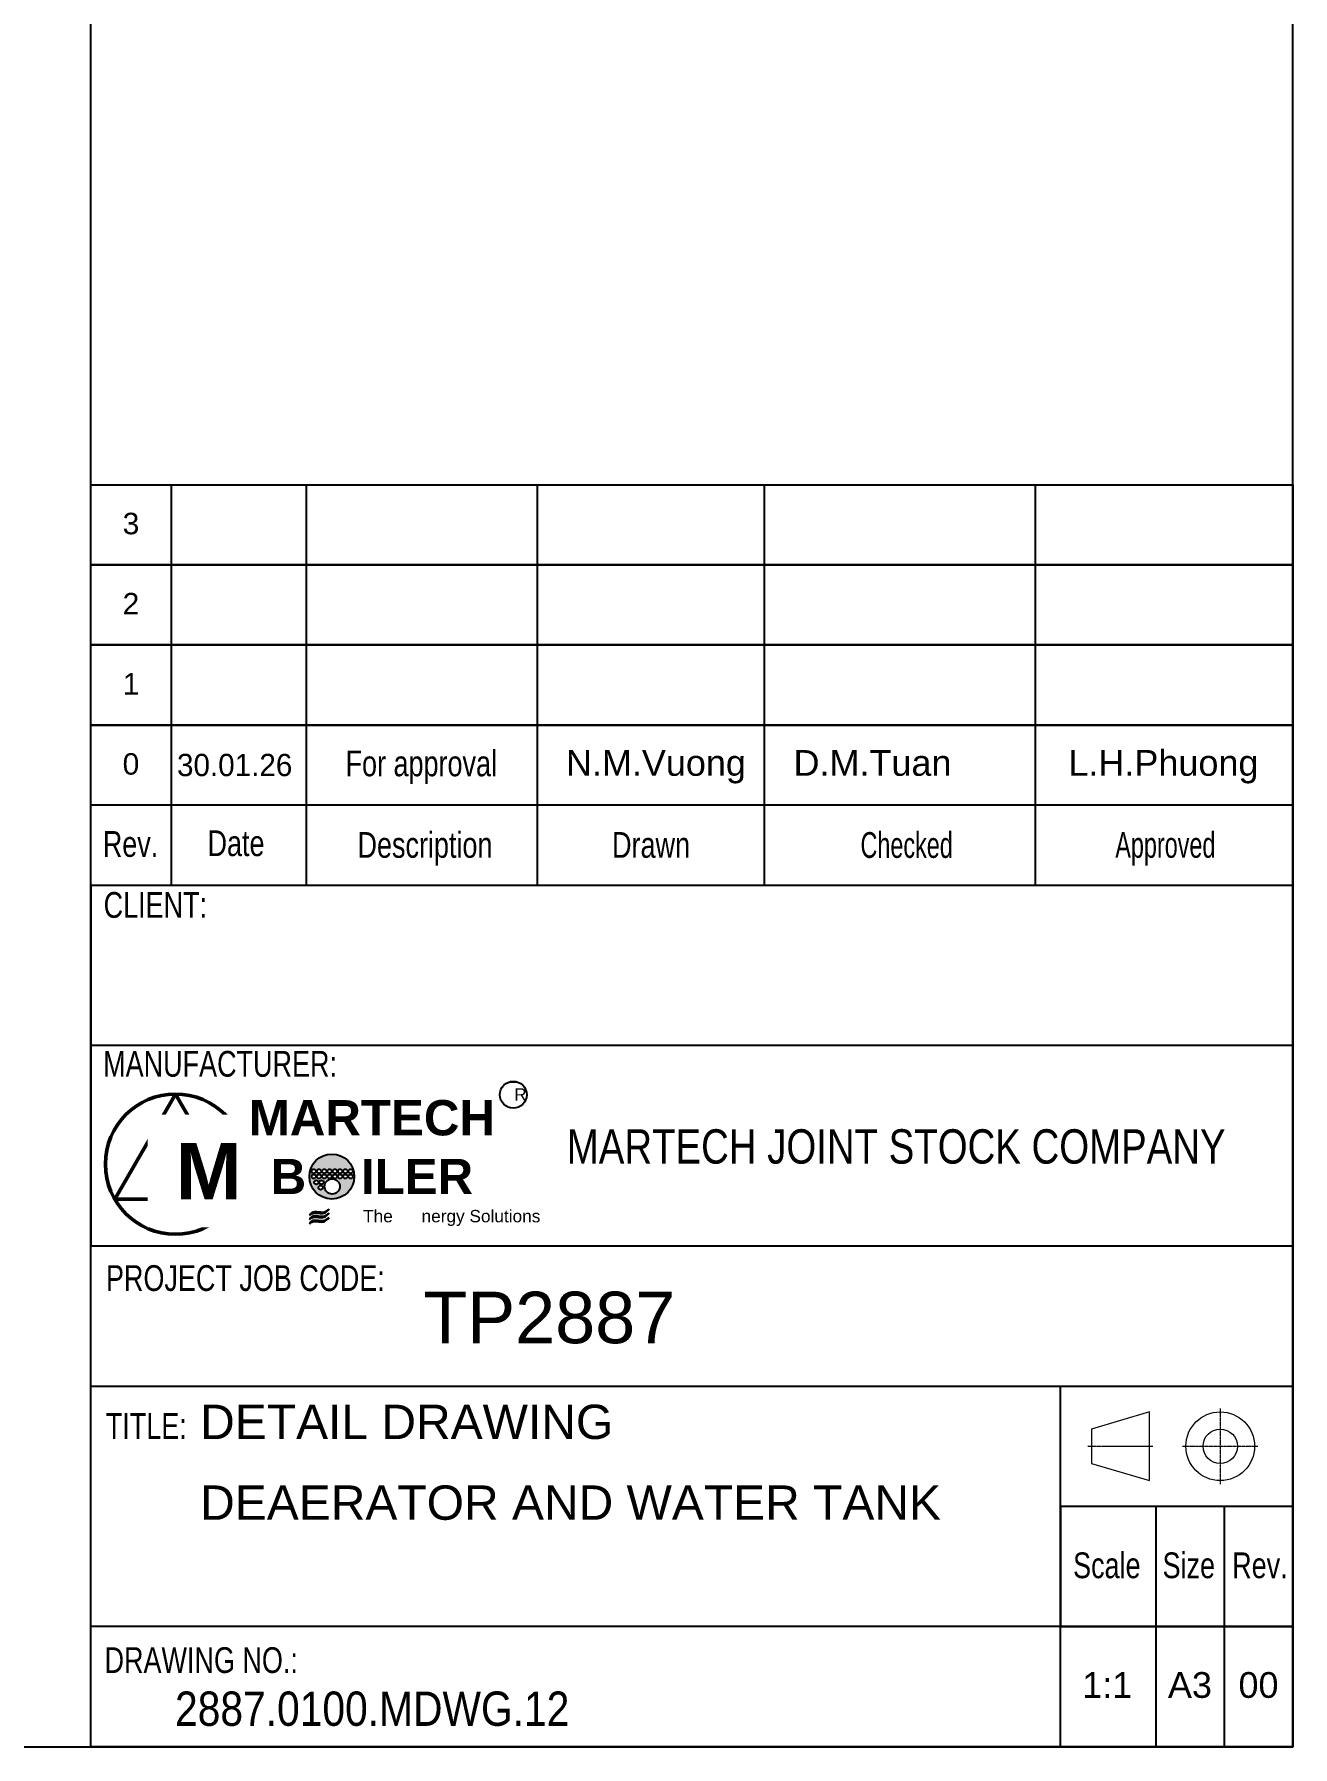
# Model space of a CAD drawing. Header units: millimetres. Extents: x -46397 to 283259, y -8690 to 23983.
# Drawn here: x 144367 to 146817, y -2093 to 1240 of the extents above; entities that cross this region are included whole.
import ezdxf
from ezdxf.enums import TextEntityAlignment as Align

# ---------------------------------------------------------------- set-up
doc = ezdxf.new("R2010")
doc.units = ezdxf.units.MM
doc.linetypes.add('CENTER', pattern=[2, 1.25, -0.25, 0.25, -0.25])
for name, color, linetype, lineweight in [('DAM_8', 1, 'Continuous', 25), ('DCenterline8', 8, 'CENTER', 5), ('Dtext', 255, 'Continuous', 20)]:
    doc.layers.add(name, color=color, linetype=linetype, lineweight=lineweight)
doc.styles.add('Chu va so', font='arial.ttf')
doc.styles.add('TCVN', font='arial.ttf')
doc.styles.add('TEXT', font='arial.ttf', dxfattribs={"height": 124})

# ---------------------------------------------------------------- blocks, each defined once
blk = doc.blocks.new('*U1824')
at = {"lineweight": 25}
for p, q in [((8154.727813637396, 2703.93601618726, -0.006705380465147466), (8154.727813637396, 1845.54364807616, 0.08269969075693728)), ((8443.963557781177, 2703.93601618726, 0.02623599312644466), (8443.963557781177, 1845.54364807616, 0.1156410643485294)), ((8939.543906720424, 2703.93601618726, 0.02623599312644466), (8939.543906720424, 1845.54364807616, 0.1156410643485294)), ((9425.407764351477, 2703.93601618726, 0.02623599312644466), (9425.407764351477, 1845.54364807616, 0.1156410643485294)), ((10006.12604802254, 2703.93601618726, 0.02623599312644466), (10006.12604802254, 1845.54364807616, 0.1156410643485294)), ((7983.049336457707, 1503.412487216643), (10558.22649497506, 1503.412486979823)), ((10264.67818350425, 515.0354316864814, 0.02565985880886718), (10264.67818350425, 0)), ((10411.88833229034, 0), (10411.88833229034, 515.0354316864814, 0.02565985880886718))]:
    blk.add_line(p, q, dxfattribs=at)
for points in [[(0, 0), (10558.22649484086, 0), (10558.22649484086, 6916.190177805155), (0, 6916.190177805155)], [(0, 0), (7983.049336408373, 0), (7983.049336408373, 6916.190177805155), (0, 6916.190177805155)], [(7983.049336657032, 2703.93601618726), (10558.22649508952, 2703.93601618726), (10558.22649484086, 0), (7983.049336408373, 0)], [(7983.049336656962, 2703.93601618726), (10558.22649508959, 2703.93601618726), (10558.22649508959, 2532.257538959057), (7983.049336656962, 2532.257538959057)], [(7983.049336656962, 2532.257538959057), (10558.22649508959, 2532.257538959057), (10558.22649508959, 2360.579061730855), (7983.049336656962, 2360.579061730855)], [(7983.049336656962, 2360.579061730235), (10558.22649508959, 2360.579061730235), (10558.22649508959, 2188.900584502034), (7983.049336656962, 2188.900584502034)], [(7983.049336657104, 2188.900594451345), (10558.22649508959, 2188.900584502034), (10558.22649508959, 2017.222107273831), (7983.049336657104, 2017.222117223144)], [(7983.049336408373, 1072.989792549759), (10558.22649484086, 1072.989792549759), (10558.22649484086, 1845.54363021056), (7983.049336408373, 1845.54363021056)], [(7983.049336408373, 772.5524573992966), (10558.22649484086, 772.5524573992966), (10558.22649484086, 257.5177158426133), (7983.049336408373, 257.5177158426133)], [(10060.50707324361, 772.5524573992966), (10558.22649484086, 772.5524573992966), (10558.22649484086, 0), (10060.50707324361, 0)]]:
    blk.add_lwpolyline(points, close=True, dxfattribs=at)
at = {"lineweight": 50}
blk.add_lwpolyline([(8164.333066184615, 1398.387186295296), (8034.239883941829, 1173.059184932458), (8294.426248427433, 1173.059184932446)], close=True, dxfattribs=at)
at = {"color": 2, "lineweight": 20, "elevation": 0.005556467781138142}
blk.add_lwpolyline([(10127.11548199261, 607.0053538510555), (10251.31796732878, 570.217108224422), (10251.31796732878, 717.3700907309222), (10127.11548199261, 680.5818451042884)], close=True, dxfattribs=at)
at = {"lineweight": 25, "elevation": 0.01282992940440232}
blk.add_lwpolyline([(10060.50707324361, 257.5177158426133), (10558.22649484086, 257.5177158426133), (10558.22649484086, 515.0354316864814), (10060.50707324361, 515.0354316864814)], close=True, dxfattribs=at)
at = {"lineweight": 50}
blk.add_circle((8164.333066184615, 1248.16851872006), 150.2186675752263, dxfattribs=at)
at = {"color": 2, "lineweight": 20}
for radius in [73.59463123424011, 36.80436864965138]:
    blk.add_circle((10402.76698475281, 643.7935994776554, 0.002003673609194457), radius, dxfattribs=at)
at = {"layer": 'DCenterline8', "lineweight": 0, "ltscale": 2}
for p, q in [((10402.76698475281, 724.7458798372434, 0.002003673609194457), (10402.76698475281, 562.8413191180842, 0.002003673609194457)), ((10321.81470439323, 643.7935994776722, 0.002003673609194457), (10483.7192651124, 643.7935994776722, 0.002003673609194457))]:
    blk.add_line(p, q, dxfattribs=at)
at = {"layer": 'DCenterline8', "lineweight": 0}
blk.add_line((10118.83049627549, 643.7935994776722, 0.005663250616258906), (10258.1883563813, 643.7935994776722, 0.003867106614719579), dxfattribs=at)
at = {"color": 5, "style": 'Chu va so'}
for s, width, p in [('For approval', 0.75, (8690.966128138098, 2079.231852959779, 0.04068518633207659)), ('Rev.', 0.75, (8067.967442808144, 1906.589138710554)), ('Date', 0.75, (8294.003597140594, 1908.236548393736, 0.08269969075693728)), ('Description', 0.75, (8698.884859526375, 1904.587680998699, -0.04020272643768018)), ('Drawn', 0.75, (9183.307749067433, 1904.587689683855, 0.04249696431925712)), ('Checked', 0.65, (9730.930515148273, 1904.348120532632)), ('Approved', 0.65, (10285.27697277712, 1904.587689683855, 0.04249696431925712)), ('CLIENT:', 0.75, (8121.173812740776, 1775.934923781994, 0.4271792760306757)), ('PROJECT JOB CODE:', 0.75, (8314.050210137224, 976.5337939447485)), ('TITLE:', 0.75, (8101.849265718888, 659.6884452175672, 0.5173154256478214)), ('Scale', 0.75, (10159.88750219238, 361.1368334621007, 0.01282992940441866)), ('Size', 0.75, (10335.51500585285, 361.1368334621007, 0.01282992940441866)), ('Rev. ', 0.75, (10495.89271394359, 361.1368334621007, 0.01282992940441866)), ('DRAWING NO.:', 0.75, (8219.472683435022, 158.051120736525, 0.53014535505224))]:
    blk.add_text(s, height=55.18221979560337, dxfattribs=dict(at, width=width)).set_placement(p, align=Align.CENTER)
at = {"color": 5, "lineweight": 25, "insert": (8858.08772222364, 1285.601560243917, -0.0201807253661995), "char_height": 73.5762930608045, "width": 1700.861607904276, "attachment_point": 4, "style": 'Chu va so'}
blk.add_mtext('\\pxqc;{\\W0.8;MARTECH JOINT STOCK COMPANY}', dxfattribs=at)
at = {"layer": 'Dtext', "ltscale": 0.1}
for tag, p, height, style in [('REV_3', (8051.06716599153, 2597.733560215759), 45.98518316300282, 'TCVN'), ('FOR_APPROVAL3', (8510.96959947508, 2594.497008240283, -0.4160036437537819), 55.18221979560337, 'TCVN'), ('REV_2', (8051.06716599153, 2426.055082987555), 45.98518316300282, 'TCVN'), ('FOR_APPROVAL2', (8510.96959947508, 2422.818531011444, -0.4160036437537819), 55.18221979560337, 'TCVN'), ('REV_1', (8051.067165742797, 2254.376605758733), 45.98518316300282, 'TCVN'), ('FOR_APPROVAL1', (8510.96959947508, 2251.140061245226, -0.3981226299109832), 55.18221979560337, 'TCVN'), ('REV_0', (8051.06716599153, 2082.698128530532), 45.98518316300282, 'TCVN'), ('NGUOI_VE', (9000.928775907856, 2080.244970182951, -0.3864940896985991), 55.18221979560337, 'TCVN'), ('NGUOI_KIEM_2', (9488.568793466486, 2080.244970182951, -0.4491717793839005), 55.18221979560337, 'TCVN'), ('NGUOI_DUYET', (10077.60609020712, 2080.244970182951, -0.4491717793839005), 55.18221979560337, 'TCVN'), ('1.1_A4', (10107.15071299318, 104.7278240232966, -0.4271792760306756), 55.18221979560337, 'Chu va so'), ('A4_A4', (10290.77875673737, 104.7278240232966, -0.4271792760306756), 55.18221979560337, 'Chu va so'), ('REV.', (10441.98892986858, 104.7278240232966, -0.4271792760306756), 55.18221979560337, 'Chu va so')]:
    blk.add_attdef(tag, p, '', height=height, dxfattribs=dict(at, style=style))
for tag, p, height, style, width in [('NGAY_REV03', (8167.612645017845, 2594.497018189578, -0.4160036437537819), 47.82459048952293, 'TCVN', 0.95), ('NGAY_REV02', (8167.612645017845, 2422.818540961392, -0.4160036437537819), 47.82459048952293, 'TCVN', 0.95), ('NGAY_REV01', (8167.612645017845, 2251.140063732554, -0.4160036437537819), 47.82459048952293, 'TCVN', 0.95), ('NGAY_REV0', (8167.612645017845, 2079.461586503733, -0.4517656729937715), 47.82459048952293, 'TCVN', 0.95), ('DWD.NO', (8163.337839098826, 44.769989973589, -0.4271792760306756), 73.5762930608045, 'Chu va so', 0.85)]:
    blk.add_attdef(tag, p, '', height=height, dxfattribs=dict(at, style=style, width=width))
at = {"layer": 'Dtext', "lineweight": 25, "ltscale": 0.1, "style": 'Chu va so'}
for tag, p, height in [('PROJECT_CODE', (8695.11604606905, 864.5228237253021), 110.3644395912067), ('TITLE1', (8217.151965144898, 659.3071841235958, -0.4271792760308309), 73.5762930608045), ('TITLE2', (8217.151965144898, 486.2849578923177, -0.4271792760308309), 73.5762930608045), ('TITLE3', (8217.151965144898, 314.606480664115, -0.4271792760308309), 73.5762930608045)]:
    blk.add_attdef(tag, p, '', height=height, dxfattribs=at)
at = {"insert": (8164.981528104302, 1293.811110217804), "char_height": 120.8870572725111, "attachment_point": 1, "style": 'TEXT', "bg_fill": 2}
blk.add_mtext('\\pxqc;{\\fArial|b1|i0|c0|p34;M}', dxfattribs=at)
at = {"insert": (8324.971508990606, 1385.420592856361), "char_height": 75.55441079531938, "width": 520.359616166896, "attachment_point": 1, "style": 'TEXT', "bg_fill": 2}
blk.add_mtext('\\pxqc;{\\fArial|b1|i0|c0|p34;MARTECH\\PB    ILER}', dxfattribs=at)
h = blk.add_hatch(color=256)
h.dxf.hatch_style = 1
edge = h.paths.add_edge_path()
edge.add_spline(control_points=[(8451.515530965777, 1129.900289782056), (8453.683030726028, 1131.506107596837), (8462.69600720379, 1138.183477743622), (8481.503085474662, 1128.894083305892), (8490.38700609568, 1139.707442664914), (8493.588823416267, 1143.60464107161)], knot_values=[0, 0, 0, 0, 0.3155351600140605, 1.312069799162701, 1.87360866945126, 1.87360866945126, 1.87360866945126, 1.87360866945126], degree=3, periodic=0)
edge.add_spline(control_points=[(8493.588823416267, 1143.60464107161), (8490.98325824317, 1141.193301580918), (8480.998566775581, 1131.952895281904), (8460.035685859979, 1142.873375973528), (8452.967111764297, 1132.110517535753), (8451.515530965777, 1129.900289782056)], knot_values=[0, 0, 0, 0, 0.4113974925312188, 1.576501357879422, 1.877595254511918, 1.877595254511918, 1.877595254511918, 1.877595254511918], degree=3, periodic=0)
edge = h.paths.add_edge_path()
edge.add_spline(control_points=[(8451.515530965777, 1120.533245933857), (8453.683030726028, 1122.13906374864), (8462.69600720379, 1128.816433895426), (8481.503085474662, 1119.527039457695), (8490.38700609568, 1130.340398816715), (8493.588823416267, 1134.237597223411)], knot_values=[0, 0, 0, 0, 0.3155351600140605, 1.312069799162701, 1.87360866945126, 1.87360866945126, 1.87360866945126, 1.87360866945126], degree=3, periodic=0)
edge.add_spline(control_points=[(8493.588823416267, 1134.237597223411), (8490.98325824317, 1131.826257732719), (8480.998566775581, 1122.585851433707), (8460.035685859979, 1133.506332125331), (8452.967111764297, 1122.743473687554), (8451.515530965777, 1120.533245933857)], knot_values=[0, 0, 0, 0, 0.4113974925312188, 1.576501357879422, 1.877595254511918, 1.877595254511918, 1.877595254511918, 1.877595254511918], degree=3, periodic=0)
at = {"color": 7}
for centre, radius in [((8460.688141307975, 1232.981486051367), 4.572381674165777), ((8460.688141307975, 1221.760073632205), 4.572381674165777), ((8465.950195114683, 1209.305370117884), 4.572381674165777), ((8471.909553727184, 1232.981486051367), 4.572381674165777), ((8471.909553727184, 1221.760073632205), 4.572381674165777), ((8477.171607533868, 1209.305370117884), 4.572381674165777), ((8483.130966146324, 1232.981486051367), 4.572381674165777), ((8483.130966146324, 1221.760073632205), 4.572381674165777), ((8500.114405477476, 1200.498513307425), 16.37405626124704), ((8494.35237856551, 1232.981486051367), 4.572381674165777), ((8494.35237856551, 1221.760073632205), 4.572381674165777), ((8505.876432389367, 1232.981486051367), 4.572381674165777), ((8505.876432389367, 1221.760073632205), 4.572381674165777), ((8517.097844808555, 1232.981486051367), 4.572381674165777), ((8517.097844808555, 1221.760073632205), 4.572381674165777), ((8528.319257227742, 1232.981486051367), 4.572381674165777), ((8528.319257227742, 1221.760073632205), 4.572381674165777), ((8539.540669646902, 1232.981486051367), 4.572381674165777), ((8539.540669646902, 1221.760073632205), 4.572381674165777), ((8475.27777307481, 1198.039814996235), 4.572381674165777)]:
    blk.add_circle(centre, radius, dxfattribs=at)
for points in [[(8451.515530965777, 1138.681881654411), (8456.262516871297, 1144.499053252987), (8485.253455705353, 1146.405876344781), (8493.588823416267, 1152.386232943966)], [(8451.515530965777, 1138.681881654411), (8458.25847053271, 1142.736932967354), (8483.105837802172, 1143.102625134547), (8493.588823416267, 1152.386232943966)], [(8451.515530965777, 1129.900289782056), (8456.262516871297, 1135.717461380623), (8485.253455705353, 1137.624284472414), (8493.588823416267, 1143.60464107161)], [(8451.515530965777, 1129.900289782056), (8458.25847053271, 1133.955341095), (8483.105837802172, 1134.321033262192), (8493.588823416267, 1143.60464107161)], [(8451.515530965777, 1120.533245933858), (8456.262516871297, 1126.350417532423), (8485.253455705353, 1128.257240624217), (8493.588823416267, 1134.237597223413)], [(8451.515530965777, 1120.533245933858), (8458.25847053271, 1124.588297246801), (8483.105837802172, 1124.953989413983), (8493.588823416267, 1134.237597223413)]]:
    blk.add_spline(points, degree=3)
at = {"color": 5, "style": 'Chu va so', "width": 0.75}
blk.add_text('MANUFACTURER:', height=55.18221979560337, dxfattribs=at).set_placement((8259.847810374475, 1435.55658668103, 0.4271792760306757), align=Align.CENTER)
at = {"char_height": 26.44404377836179, "attachment_point": 1, "style": 'TEXT', "bg_fill": 2}
for s, insert in [('\\pxqc;R', (8889.959379939972, 1410.747149487541)), ('\\pxqc;The      nergy Solutions', (8566.309298110797, 1150.080874278378))]:
    blk.add_mtext(s, dxfattribs=dict(at, insert=insert))
at = {"layer": 'DAM_8'}
h = blk.add_hatch(color=7, dxfattribs=at)
edge = h.paths.add_edge_path()
edge.add_arc((8499.279342674256, 1221.629564023082), 48.16518049992203, 191.4591559026088, 461.3374784350112)
edge.add_arc((8499.279342674256, 1221.629564023082), 48.16518049993159, 101.3374784350111, 191.4591559026088)
edge = h.paths.add_edge_path(flags=16)
edge.add_arc((8475.27777307481, 1198.039814996245), 4.572381674158431, -289.45796678440513, 11.459155902554585, ccw=False)
edge.add_arc((8475.27777307481, 1198.039814996245), 4.572381674158167, 11.459155902554585, 70.54203321559493, ccw=False)
edge = h.paths.add_edge_path(flags=16)
edge.add_arc((8539.54066964688, 1221.760073632215), 4.57238167418066, -211.51130715155568, 11.459155902498082, ccw=False)
edge.add_arc((8539.54066964688, 1221.760073632215), 4.572381674135854, 11.459155902498082, 148.4886928484443, ccw=False)
edge = h.paths.add_edge_path(flags=16)
edge.add_arc((8465.950195114658, 1209.305370117884), 4.572381674182912, -304.25262845785244, 11.459155902637292, ccw=False)
edge.add_arc((8465.950195114658, 1209.305370117884), 4.572381674177836, 11.459155902637292, 55.747371542147505, ccw=False)
edge = h.paths.add_edge_path(flags=16)
edge.add_arc((8539.540669646902, 1232.981486051367), 4.572381674160686, -200.24278870186754, 11.459155902693908, ccw=False)
edge.add_arc((8539.540669646902, 1232.981486051367), 4.572381674171704, 11.459155902693908, 159.7572112981325, ccw=False)
edge = h.paths.add_edge_path(flags=16)
edge.add_arc((8528.31925722772, 1221.760073632204), 4.572381674182912, -219.0510227814725, 11.459155902637292, ccw=False)
edge.add_arc((8528.31925722772, 1221.760073632204), 4.572381674153558, 11.459155902637292, 140.9489772185275, ccw=False)
edge = h.paths.add_edge_path(flags=16)
edge.add_arc((8477.171607533868, 1209.305370117884), 4.572381674160686, -292.0311197453274, 11.459155902693908, ccw=False)
edge.add_arc((8477.171607533868, 1209.305370117884), 4.572381674166429, 11.459155902693908, 67.96888025467251, ccw=False)
edge = h.paths.add_edge_path(flags=16)
edge.add_arc((8460.688141307954, 1221.760073632215), 4.57238167418066, -319.45437920886843, 11.459155902498082, ccw=False)
edge.add_arc((8460.688141307954, 1221.760073632215), 4.572381674179731, 11.459155902498082, 40.54562079113151, ccw=False)
edge = h.paths.add_edge_path(flags=16)
edge.add_arc((8528.31925722772, 1232.981486051367), 4.572381674182912, -206.0119371889108, 11.459155902637292, ccw=False)
edge.add_arc((8528.31925722772, 1232.981486051367), 4.572381674141855, 11.459155902637292, 153.9880628110892, ccw=False)
edge = h.paths.add_edge_path(flags=16)
edge.add_arc((8500.114405477476, 1200.498513307422), 16.37405626124007, -262.49898958221775, 11.459155902625582, ccw=False)
edge.add_arc((8500.114405477476, 1200.498513307422), 16.37405626125172, 11.459155902625582, 97.5010104177822, ccw=False)
edge = h.paths.add_edge_path(flags=16)
edge.add_arc((8460.688141307975, 1232.9814860514), 4.572381674153927, -332.77067994468223, 11.459155902275995, ccw=False)
edge.add_arc((8460.688141307975, 1232.9814860514), 4.572381674155389, 11.459155902275995, 27.229320055317828, ccw=False)
edge = h.paths.add_edge_path(flags=16)
edge.add_arc((8517.097844808555, 1221.760073632204), 4.572381674160686, -230.16604313671223, 11.459155902693908, ccw=False)
edge.add_arc((8517.097844808555, 1221.760073632204), 4.572381674164845, 11.459155902693908, 129.8339568632878, ccw=False)
edge = h.paths.add_edge_path(flags=16)
edge.add_arc((8471.909553727184, 1221.760073632215), 4.572381674158431, -307.6137336321492, 11.459155902554585, ccw=False)
edge.add_arc((8471.909553727184, 1221.760073632215), 4.572381674156683, 11.459155902554585, 52.386266367850794, ccw=False)
edge = h.paths.add_edge_path(flags=16)
edge.add_arc((8505.876432389367, 1221.760073632204), 4.572381674160686, -246.45747414033963, 11.459155902693908, ccw=False)
edge.add_arc((8505.876432389367, 1221.760073632204), 4.572381674167642, 11.459155902693908, 113.54252585966029, ccw=False)
edge = h.paths.add_edge_path(flags=16)
edge.add_arc((8483.130966146324, 1221.760073632215), 4.572381674158431, -290.4055858251736, 11.459155902554585, ccw=False)
edge.add_arc((8483.130966146324, 1221.760073632215), 4.572381674157427, 11.459155902554585, 69.5944141748264, ccw=False)
edge = h.paths.add_edge_path(flags=16)
edge.add_arc((8517.097844808555, 1232.981486051377), 4.572381674158431, -215.79536393579258, 11.459155902554585, ccw=False)
edge.add_arc((8517.097844808555, 1232.981486051377), 4.57238167415452, 11.459155902554585, 144.2046360642074, ccw=False)
edge = h.paths.add_edge_path(flags=16)
edge.add_arc((8494.35237856551, 1221.760073632204), 4.572381674160686, -268.48371735181695, 11.459155902693908, ccw=False)
edge.add_arc((8494.35237856551, 1221.760073632204), 4.572381674166203, 11.459155902693908, 91.51628264818311, ccw=False)
edge = h.paths.add_edge_path(flags=16)
edge.add_arc((8471.909553727164, 1232.9814860514), 4.572381674176153, -322.02065924727265, 11.459155902219493, ccw=False)
edge.add_arc((8471.909553727164, 1232.9814860514), 4.572381674171972, 11.459155902219493, 37.979340752727296, ccw=False)
edge = h.paths.add_edge_path(flags=16)
edge.add_arc((8494.352378565485, 1232.981486051367), 4.572381674182912, -267.4802937396961, 11.459155902637292, ccw=False)
edge.add_arc((8494.352378565485, 1232.981486051367), 4.572381674161687, 11.459155902637292, 92.51970626030379, ccw=False)
edge = h.paths.add_edge_path(flags=16)
edge.add_arc((8505.876432389367, 1232.981486051367), 4.572381674160686, -234.08338737749023, 11.459155902693908, ccw=False)
edge.add_arc((8505.876432389367, 1232.981486051367), 4.572381674164879, 11.459155902693908, 125.9166126225098, ccw=False)
edge = h.paths.add_edge_path(flags=16)
edge.add_arc((8483.130966146324, 1232.981486051367), 4.572381674160686, -301.7344662154228, 11.459155902693908, ccw=False)
edge.add_arc((8483.130966146324, 1232.981486051367), 4.572381674159318, 11.459155902693908, 58.2655337845772, ccw=False)
blk.add_circle((8888.103802838436, 1396.79586041479), 28.76999876837161)
at = {"color": 7}
blk.add_circle((8499.279342674256, 1221.629564023095), 48.1651804999225, dxfattribs=at)

msp = doc.modelspace()

# ---------------------------------------------------------------- block references
ref = msp.add_blockref('*U1824', (137225.0336517987, -2092.829716282726, -0.2848516406119814), dxfattribs=dict(xscale=0.9084576280678549, yscale=0.9084576280678549, zscale=0.9084576280678549))
ref.add_attrib('PROJECT_CODE', 'TP2887', (145124.1781507855, -1307.447362430716, -0.2848516406119819), dxfattribs={"layer": 'Dtext', "lineweight": 25, "ltscale": 0.1, "height": 100.2614170140657, "style": 'Chu va so'})
ref.add_attrib('TITLE1', 'DETAIL DRAWING', (144689.9680355274, -1493.877075625709, -0.672925912474694), dxfattribs={"layer": 'Dtext', "lineweight": 25, "ltscale": 0.1, "height": 66.8409446760438, "style": 'Chu va so'})
ref.add_attrib('TITLE2', 'DEAERATOR AND WATER TANK', (144689.9680355274, -1651.060436870795, -0.672925912474694), dxfattribs={"layer": 'Dtext', "lineweight": 25, "ltscale": 0.1, "height": 66.8409446760438, "style": 'Chu va so'})
ref.add_attrib('DWD.NO', '2887.0100.MDWG.12', (144641.0801822231, -2052.158077382697, -0.6729259124745528), dxfattribs={"layer": 'Dtext', "ltscale": 0.1, "height": 66.8409446760438, "style": 'Chu va so', "width": 0.85})
ref.add_attrib('1.1_A4', '1:1', (146406.9518150488, -1997.688925677814, -0.6729259124745528), dxfattribs={"layer": 'Dtext', "ltscale": 0.1, "height": 50.13070850703286, "style": 'Chu va so'})
ref.add_attrib('A4_A4', 'A3', (146573.7701121155, -1997.688925677814, -0.6729259124745528), dxfattribs={"layer": 'Dtext', "ltscale": 0.1, "height": 50.13070850703286, "style": 'Chu va so'})
ref.add_attrib('REV.', '00', (146711.1381473381, -1997.688925677814, -0.6729259124745528), dxfattribs={"layer": 'Dtext', "ltscale": 0.1, "height": 50.13070850703286, "style": 'Chu va so'})
ref.add_attrib('REV_0', '0', (144539.0870328305, -200.7867144565153, -0.2848516406119819), dxfattribs={"layer": 'Dtext', "ltscale": 0.1, "height": 41.77559042252739, "style": 'TCVN'})
ref.add_attrib('NGAY_REV0', '30.01.26', (144644.9636622687, -203.7269757493286, -0.6952616123423818), dxfattribs={"layer": 'Dtext', "ltscale": 0.1, "height": 43.44661403942848, "style": 'TCVN', "width": 0.9499999999999998})
ref.add_attrib('NGUOI_VE', 'N.M.Vuong', (145401.9960579677, -203.0153048702377, -0.6359651446018157), dxfattribs={"layer": 'Dtext', "ltscale": 0.1, "height": 50.13070850703286, "style": 'TCVN'})
ref.add_attrib('NGUOI_KIEM_2', 'D.M.Tuan', (145844.9963516702, -203.0153048702377, -0.6929051699060975), dxfattribs={"layer": 'Dtext', "ltscale": 0.1, "height": 50.13070850703286, "style": 'TCVN'})
ref.add_attrib('NGUOI_DUYET', 'L.H.Phuong', (146380.1117771106, -203.0153048702377, -0.6929051699060975), dxfattribs={"layer": 'Dtext', "ltscale": 0.1, "height": 50.13070850703286, "style": 'TCVN'})
ref.add_attrib('REV_1', '1', (144539.0870326044, -44.82409224348703, -0.2848516406119819), dxfattribs={"layer": 'Dtext', "ltscale": 0.1, "height": 41.77559042252739, "style": 'TCVN'})
ref.add_attrib('REV_2', '2', (144539.0870328305, 111.1385299701105, -0.2848516406119819), dxfattribs={"layer": 'Dtext', "ltscale": 0.1, "height": 41.77559042252739, "style": 'TCVN'})
ref.add_attrib('REV_3', '3', (144539.0870328305, 267.1011521831424, -0.2848516406119819), dxfattribs={"layer": 'Dtext', "ltscale": 0.1, "height": 41.77559042252739, "style": 'TCVN'})

doc.saveas('drawing.dxf')
